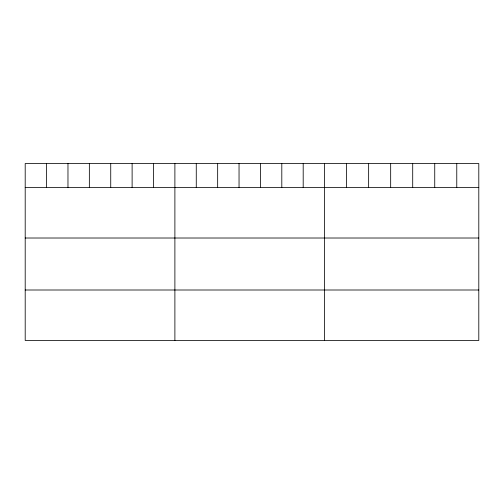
<?xml version="1.0" encoding="UTF-8"?>
<svg xmlns="http://www.w3.org/2000/svg" width="504" height="504" viewBox="0 0 504 504"><rect width="100%" height="100%" fill="white"/><g stroke="black" fill="none" stroke-linecap="round" stroke-linejoin="round"><path stroke-width="0.76" d="M478.8 187.551L478.8 340.458L25.2 340.458L25.2 163.542L478.8 163.542L478.8 187.551L25.2 187.551M25.2 238.014L478.8 238.014M25.2 290.002L478.8 290.002M456.769 163.542L456.769 187.551M434.738 163.542L434.738 187.551M412.707 163.542L412.707 187.551M390.669 163.542L390.669 187.551M368.638 163.542L368.638 187.551M346.607 163.542L346.607 187.551M324.576 163.542L324.576 340.458M303.194 163.542L303.194 187.551M281.805 163.542L281.805 187.551M260.423 163.542L260.423 187.551M239.041 163.542L239.041 187.551M217.659 163.542L217.659 187.551M196.27 163.542L196.27 187.551M174.888 163.542L174.888 340.458M153.506 163.542L153.506 187.551M132.117 163.542L132.117 187.551M110.735 163.542L110.735 187.551M89.353 163.542L89.353 187.551M67.971 163.542L67.971 187.551M46.582 163.542L46.582 187.551"/></g></svg>
